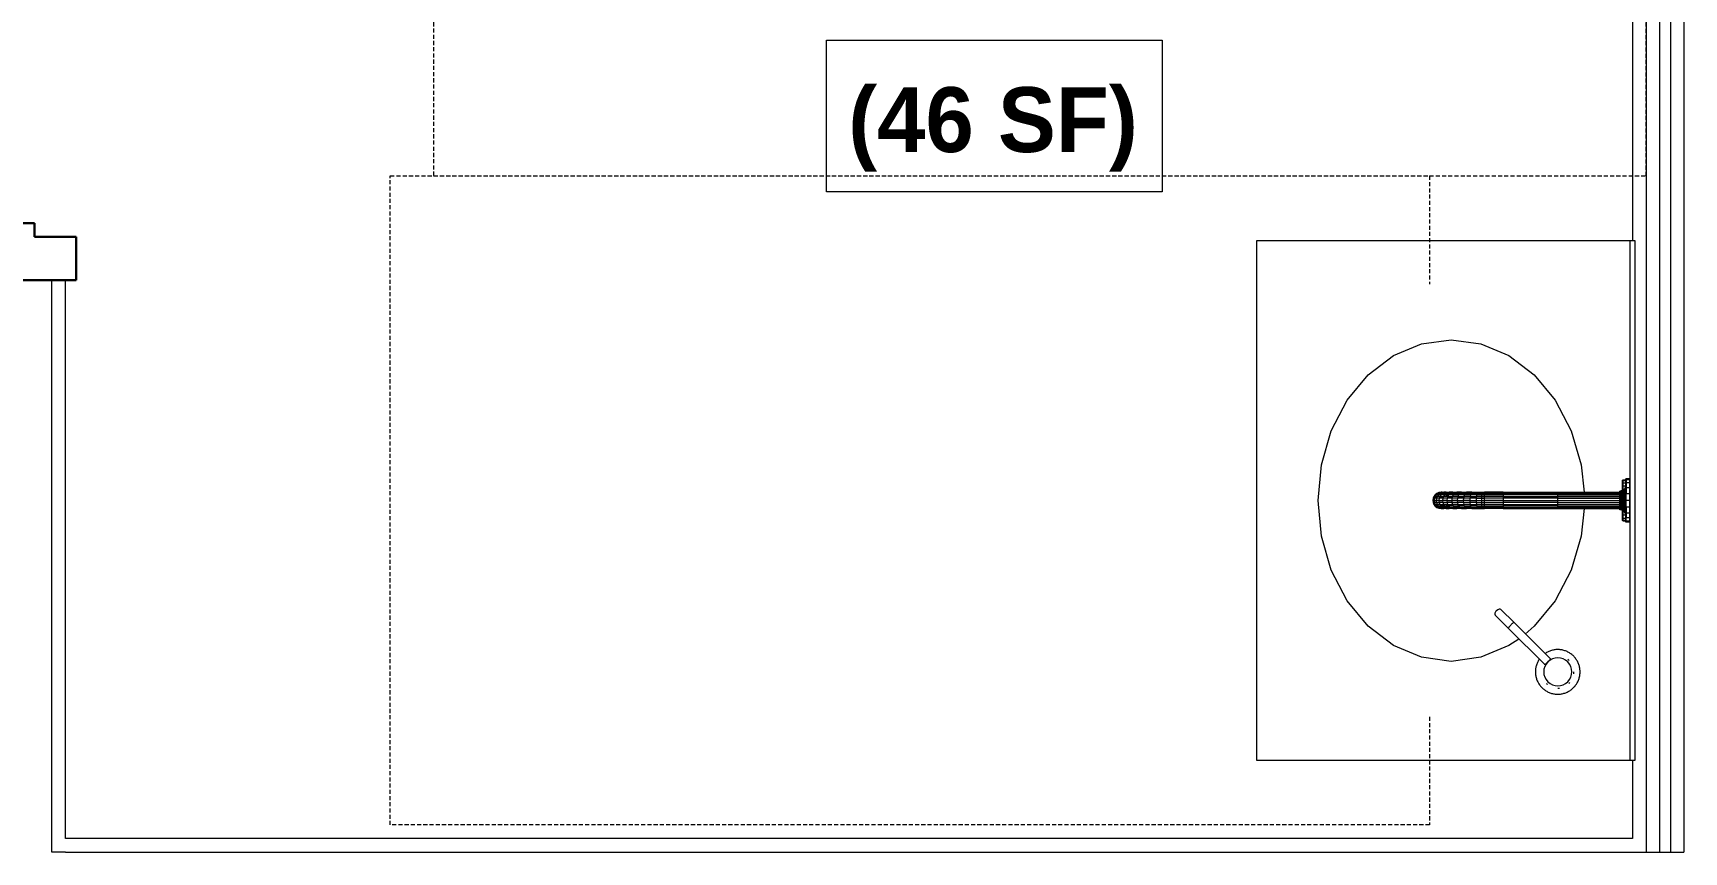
# Model space of a CAD drawing. Header units: inches. Extents: x -4058 to -1781, y 9814 to 12264.
# Drawn here: x -2995.1 to -2918.8, y 11449.4 to 11487.2 of the extents above; entities that cross this region are included whole.
import ezdxf

# ---------------------------------------------------------------- set-up
doc = ezdxf.new("R2010")
doc.units = ezdxf.units.IN
doc.header["$MEASUREMENT"] = 0
doc.linetypes.add('Hidden', pattern=[0.28125, 0.1875, -0.09375])
for name, color, linetype, lineweight in [('0-1', 7, 'Continuous', 5), ('0-2', 7, 'Continuous', 9), ('A-AREA-IDEN', 2, 'Continuous', 9), ('A-DOOR-FRAM-2', 10, 'Continuous', 30), ('A-WALL-1', 7, 'Continuous', 9), ('A-WALL-2', 250, 'Continuous', 18), ('I-WALL-1', 7, 'Continuous', 9), ('P-SANR-FIXT', 6, 'Continuous', 9), ('P-SANR-FIXT-1', 7, 'Hidden', 9), ('P-SANR-FIXT-2', 7, 'Continuous', 9)]:
    doc.layers.add(name, color=color, linetype=linetype, lineweight=lineweight)
doc.styles.add('Century Gothic_B_1', font='GOTHICB.TTF', dxfattribs={"height": 3})

# ---------------------------------------------------------------- blocks, each defined once
blk = doc.blocks.new('Plbg-Sink Wall Mounted-UH - T11839_dwg-791503-UNIT PLANS - 1ST FLOOR')
at = {"layer": 'P-SANR-FIXT'}
for p, q in [((-4.541, 1.001), (-4.548, 1.001)), ((-4.548, 0.993), (-4.548, 1.001)), ((-4.548, 0.952), (-4.541, 0.952)), ((-4.548, 0.81), (-4.541, 0.81)), ((-4.541, 1.001), (-4.371, 0.998)), ((-4.541, 0.952), (-4.541, 1.001)), ((-4.541, 0.952), (-4.374, 0.952)), ((-4.541, 0.952), (-4.541, 0.81)), ((-4.541, 0.81), (-4.374, 0.81)), ((-4.541, 0.81), (-4.541, 0.588)), ((-4.385, 0.881), (-4.386, 0.824)), ((-4.386, 0.784), (-4.386, 0.824)), ((-4.386, 0.824), (-4.382, 0.758)), ((-4.386, 0.824), (-4.386, 0.784)), ((-4.386, 0.784), (-4.386, 0.667)), ((-4.386, 0.667), (-4.386, 0.784)), ((-4.379, 0.937), (-4.385, 0.881)), ((-4.371, 0.998), (-4.379, 0.937)), ((-4.374, 0.952), (-4.371, 0.998)), ((-4.374, 0.952), (-4.369, 0.945)), ((-4.374, 0.952), (-4.374, 0.81)), ((-4.374, 0.952), (-4.374, 0.81)), ((-4.374, 0.952), (-4.369, 0.945)), ((-4.373, 0.923), (-4.374, 0.952)), ((-4.374, 0.952), (-4.369, 0.945)), ((-4.244, 0.949), (-4.374, 0.949)), ((-4.369, 0.945), (-4.374, 0.918)), ((-4.374, 0.81), (-4.374, 0.588)), ((-4.374, 0.81), (-4.369, 0.804)), ((-4.371, 0.998), (-4.369, 0.945)), ((-4.371, 0.998), (-4.369, 0.945)), ((-4.369, 0.945), (-4.369, 0.804)), ((-4.244, 0.916), (-4.369, 0.916)), ((-4.244, 0.821), (-4.369, 0.821)), ((-4.369, 0.804), (-4.369, 0.584)), ((-4.244, 0.949), (-4.222, 0.944)), ((-4.244, 0.949), (-4.244, 0.916)), ((-4.244, 0.916), (-4.222, 0.912)), ((-4.244, 0.916), (-4.244, 0.821)), ((-4.244, 0.821), (-4.222, 0.818)), ((-4.244, 0.821), (-4.244, 0.671)), ((-4.222, 0.944), (-4.208, 0.931)), ((-4.222, 0.912), (-4.222, 0.944)), ((-4.222, 0.944), (-4.222, 0.912)), ((-4.222, 0.912), (-4.222, 0.818)), ((-4.222, 0.912), (-4.208, 0.899)), ((-4.222, 0.818), (-4.222, 0.668)), ((-4.222, 0.818), (-4.208, 0.806)), ((-4.208, 0.931), (-4.204, 0.908)), ((-4.208, 0.931), (-4.208, 0.899)), ((-4.208, 0.931), (-4.208, 0.899)), ((-4.208, 0.899), (-4.204, 0.877)), ((-4.208, 0.899), (-4.208, 0.806)), ((-4.208, 0.899), (-4.204, 0.877)), ((-4.208, 0.806), (-4.204, 0.787)), ((-4.208, 0.806), (-4.208, 0.658)), ((-4.208, 0.806), (-4.204, 0.787)), ((-4.204, 0.877), (-4.204, 0.908)), ((-4.204, 0.908), (-4.204, 0.877)), ((-4.204, 0.908), (-4.204, 0.888)), ((-4.204, 0.858), (-4.204, 0.888)), ((-4.204, 0.888), (-4.204, 0.858)), ((-4.204, 0.877), (-4.204, 0.787)), ((-4.204, 0.787), (-4.204, 0.877)), ((-4.204, 0.877), (-4.204, 0.858)), ((-4.204, 0.877), (-4.204, 0.858)), ((-4.204, 0.461), (-4.204, 0.858)), ((-4.204, 0.858), (-4.204, 0.769)), ((-4.204, 0.858), (-4.204, 0.461)), ((-4.204, 0.858), (-4.204, 0.769)), ((-4.204, 0.787), (-4.204, 0.642)), ((-4.204, 0.642), (-4.204, 0.787)), ((-4.204, 0.787), (-4.204, 0.769)), ((-4.204, 0.787), (-4.204, 0.769)), ((-4.204, 0.628), (-4.204, 0.769)), ((-4.204, 0.769), (-4.204, 0.461)), ((-4.204, 0.628), (-4.204, 0.769)), ((-4.204, 0.461), (-4.204, 0.769)), ((-4.548, 0.592), (-4.548, 0.588)), ((-4.548, 0.588), (-4.541, 0.588)), ((-4.548, 0.309), (-4.548, 0.3)), ((-4.548, 0.309), (-4.541, 0.309)), ((-4.548, 0.008), (-4.548, 0)), ((-4.541, 0.588), (-4.374, 0.588)), ((-4.541, 0.588), (-4.541, 0.309)), ((-4.541, 0.309), (-4.374, 0.309)), ((-4.541, 0.309), (-4.541, 0)), ((-4.386, 0.667), (-4.386, 0.485)), ((-4.386, 0.485), (-4.386, 0.667)), ((-4.386, 0.485), (-4.386, 0.255)), ((-4.386, 0.342), (-4.386, 0.485)), ((-4.386, 0.255), (-4.386, 0)), ((-4.382, 0.758), (-4.37, 0.694)), ((-4.374, 0.588), (-4.369, 0.584)), ((-4.374, 0.588), (-4.374, 0.309)), ((-4.374, 0.309), (-4.369, 0.307)), ((-4.374, 0.309), (-4.374, 0)), ((-4.37, 0.694), (-4.353, 0.629)), ((-4.37, 0.558), (-4.353, 0.509)), ((-4.244, 0.671), (-4.369, 0.671)), ((-4.369, 0.655), (-4.353, 0.599)), ((-4.369, 0.584), (-4.369, 0.307)), ((-4.369, 0.405), (-4.353, 0.37)), ((-4.369, 0.307), (-4.369, 0)), ((-4.369, 0.213), (-4.353, 0.194)), ((-4.353, 0.629), (-4.332, 0.577)), ((-4.353, 0.599), (-4.353, 0.629)), ((-4.353, 0.629), (-4.353, 0.599)), ((-4.353, 0.599), (-4.332, 0.549)), ((-4.353, 0.599), (-4.353, 0.509)), ((-4.353, 0.509), (-4.332, 0.467)), ((-4.353, 0.509), (-4.353, 0.37)), ((-4.353, 0.37), (-4.332, 0.339)), ((-4.353, 0.37), (-4.353, 0.194)), ((-4.353, 0.194), (-4.332, 0.178)), ((-4.353, 0.194), (-4.353, 0)), ((-4.332, 0.577), (-4.298, 0.53)), ((-4.332, 0.549), (-4.332, 0.577)), ((-4.332, 0.549), (-4.298, 0.504)), ((-4.332, 0.549), (-4.332, 0.467)), ((-4.332, 0.467), (-4.298, 0.429)), ((-4.332, 0.467), (-4.332, 0.339)), ((-4.332, 0.339), (-4.298, 0.312)), ((-4.332, 0.339), (-4.332, 0.178)), ((-4.332, 0.178), (-4.298, 0.164)), ((-4.332, 0.178), (-4.332, 0)), ((-4.298, 0.53), (-4.253, 0.49)), ((-4.298, 0.504), (-4.298, 0.53)), ((-4.298, 0.504), (-4.253, 0.466)), ((-4.298, 0.504), (-4.298, 0.429)), ((-4.298, 0.429), (-4.253, 0.397)), ((-4.298, 0.429), (-4.298, 0.312)), ((-4.298, 0.312), (-4.253, 0.288)), ((-4.298, 0.312), (-4.298, 0.164)), ((-4.298, 0.164), (-4.253, 0.151)), ((-4.298, 0.164), (-4.298, 0)), ((-4.253, 0.49), (-4.201, 0.459)), ((-4.253, 0.466), (-4.253, 0.49)), ((-4.253, 0.466), (-4.201, 0.437)), ((-4.253, 0.466), (-4.253, 0.397)), ((-4.253, 0.397), (-4.201, 0.372)), ((-4.253, 0.397), (-4.253, 0.288)), ((-4.253, 0.288), (-4.201, 0.27)), ((-4.253, 0.288), (-4.253, 0.151)), ((-4.253, 0.151), (-4.201, 0.142)), ((-4.253, 0.151), (-4.253, 0)), ((-4.253, 0), (-4.201, 0)), ((-1.217, 0.377), (-4.251, 0.377)), ((-4.244, 0.671), (-4.222, 0.668)), ((-4.244, 0.671), (-4.244, 0.485)), ((-4.222, 0.668), (-4.222, 0.472)), ((-4.222, 0.668), (-4.208, 0.658)), ((-4.208, 0.658), (-4.204, 0.642)), ((-4.208, 0.658), (-4.208, 0.465)), ((-4.208, 0.658), (-4.204, 0.642)), ((-4.204, 0.642), (-4.204, 0.461)), ((-4.204, 0.461), (-4.204, 0.642)), ((-4.204, 0.642), (-4.204, 0.628)), ((-4.204, 0.642), (-4.204, 0.628)), ((-4.204, 0.461), (-4.204, 0.628)), ((-4.204, 0.461), (-4.204, 0.628)), ((-4.204, 0.461), (-4.204, 0.628)), ((-4.204, 0.461), (-4.204, 0.628)), ((-4.201, 0.459), (-4.147, 0.44)), ((-4.201, 0.437), (-4.201, 0.459)), ((-4.201, 0.437), (-4.147, 0.419)), ((-4.201, 0.437), (-4.201, 0.372)), ((-4.201, 0.372), (-4.147, 0.356)), ((-4.201, 0.372), (-4.201, 0.27)), ((-4.201, 0.27), (-4.147, 0.259)), ((-4.201, 0.27), (-4.201, 0.142)), ((-4.201, 0.142), (-4.147, 0.136)), ((-4.201, 0.142), (-4.201, 0)), ((-4.201, 0), (-4.147, 0)), ((-4.201, 0), (-4.201, -0.142)), ((-4.147, 0.44), (-4.093, 0.435)), ((-4.147, 0.419), (-4.147, 0.44)), ((-4.147, 0.419), (-4.093, 0.413)), ((-4.147, 0.419), (-4.147, 0.356)), ((-4.147, 0.356), (-4.093, 0.352)), ((-4.147, 0.356), (-4.147, 0.259)), ((-4.147, 0.259), (-4.093, 0.255)), ((-4.147, 0.259), (-4.147, 0.136)), ((-4.147, 0.136), (-4.093, 0.134)), ((-4.147, 0.136), (-4.147, 0)), ((-4.147, 0), (-4.093, 0)), ((-4.147, 0), (-4.147, -0.136)), ((-4.094, 0.383), (-4.133, 0.383)), ((-4.088, 0.389), (-4.094, 0.383)), ((-4.088, 0.37), (-4.094, 0.364)), ((-4.088, 0.315), (-4.094, 0.31)), ((-4.088, 0.229), (-4.094, 0.225)), ((-4.088, 0.12), (-4.094, 0.118)), ((-4.088, 0), (-4.094, 0)), ((-4.093, 0.435), (-4.088, 0.428)), ((-4.093, 0.413), (-4.093, 0.435)), ((-4.093, 0.435), (-4.088, 0.407)), ((-4.093, 0.413), (-4.093, 0.352)), ((-4.093, 0.413), (-4.088, 0.407)), ((-4.093, 0.413), (-4.088, 0.407)), ((-1.215, 0.364), (-4.093, 0.364)), ((-4.093, 0.352), (-4.088, 0.347)), ((-4.093, 0.352), (-4.093, 0.255)), ((-1.214, 0.326), (-4.093, 0.326)), ((-1.212, 0.266), (-4.093, 0.266)), ((-4.093, 0.255), (-4.088, 0.252)), ((-4.093, 0.255), (-4.093, 0.134)), ((-1.211, 0.188), (-4.093, 0.188)), ((-4.093, 0.134), (-4.088, 0.132)), ((-4.093, 0.134), (-4.093, 0)), ((-4.088, 0.132), (-4.093, 0)), ((-1.21, 0.097), (-4.093, 0.097)), ((-4.093, 0), (-4.093, -0.134)), ((-4.093, 0), (-4.088, 0)), ((-1.21, 0), (-4.093, 0)), ((-4.088, 0.407), (-4.088, 0.428)), ((-4.088, 0.428), (-4.088, 0.407)), ((-4.088, 0.389), (-4.088, 0.428)), ((-4.088, 0.377), (-4.088, 0.407)), ((-4.088, 0.407), (-4.088, 0.347)), ((-4.088, 0.407), (-4.088, 0.37)), ((-4.088, 0.407), (-4.088, 0.377)), ((-4.088, 0.37), (-4.088, 0.389)), ((-4.088, 0.389), (-4.088, 0.37)), ((-4.088, 0.37), (-4.088, 0.315)), ((-4.088, 0.347), (-4.088, 0.252)), ((-4.088, 0.347), (-4.088, 0.315)), ((-4.088, 0.315), (-4.088, 0.229)), ((-4.088, 0.252), (-4.088, 0.132)), ((-4.088, 0.252), (-4.088, 0.229)), ((-4.088, 0.229), (-4.088, 0.12)), ((-4.088, 0.132), (-4.088, 0)), ((-4.088, 0.132), (-4.088, 0.12)), ((-4.088, 0.12), (-4.088, 0)), ((-4.088, 0), (-4.088, -0.132)), ((-4.088, 0), (-4.088, -0.12)), ((1.295, 0.377), (-1.217, 0.377)), ((-1.215, 0.364), (-1.217, 0.377)), ((-1.214, 0.326), (-1.215, 0.364)), ((-1.215, 0.364), (1.299, 0.364)), ((-1.212, 0.266), (-1.214, 0.326)), ((1.302, 0.326), (-1.214, 0.326)), ((-1.211, 0.188), (-1.212, 0.266)), ((-1.212, 0.266), (1.304, 0.266)), ((-1.21, 0.097), (-1.211, 0.188)), ((1.306, 0.188), (-1.211, 0.188)), ((-1.21, 0), (-1.21, 0.097)), ((-1.21, 0.097), (1.308, 0.097)), ((-1.21, -0.098), (-1.21, 0)), ((1.308, 0), (-1.21, 0)), ((1.295, 0.377), (2.171, 0.377)), ((1.299, 0.364), (1.295, 0.377)), ((1.302, 0.326), (1.299, 0.364)), ((1.299, 0.364), (2.175, 0.364)), ((1.304, 0.266), (1.302, 0.326)), ((1.302, 0.326), (2.179, 0.326)), ((1.306, 0.188), (1.304, 0.266)), ((1.304, 0.266), (2.182, 0.266)), ((1.308, 0.097), (1.306, 0.188)), ((1.306, 0.188), (2.184, 0.188)), ((1.308, 0), (1.308, 0.097)), ((1.308, 0.097), (2.186, 0.097)), ((1.308, -0.098), (1.308, 0)), ((1.308, 0), (2.186, 0)), ((2.28, 0.377), (2.171, 0.377)), ((2.175, 0.364), (2.171, 0.377)), ((2.287, 0.364), (2.175, 0.364)), ((2.179, 0.326), (2.175, 0.364)), ((2.293, 0.326), (2.179, 0.326)), ((2.182, 0.266), (2.179, 0.326)), ((2.298, 0.266), (2.182, 0.266)), ((2.184, 0.188), (2.182, 0.266)), ((2.302, 0.188), (2.184, 0.188)), ((2.186, 0.097), (2.184, 0.188)), ((2.304, 0.097), (2.186, 0.097)), ((2.186, 0), (2.186, 0.097)), ((2.305, 0), (2.186, 0)), ((2.186, -0.098), (2.186, 0)), ((2.492, 0.377), (2.28, 0.377)), ((2.287, 0.364), (2.28, 0.377)), ((2.293, 0.326), (2.287, 0.364)), ((2.506, 0.364), (2.287, 0.364)), ((2.298, 0.266), (2.293, 0.326)), ((2.519, 0.326), (2.293, 0.326)), ((2.302, 0.188), (2.298, 0.266)), ((2.53, 0.266), (2.298, 0.266)), ((2.304, 0.097), (2.302, 0.188)), ((2.539, 0.188), (2.302, 0.188)), ((2.305, 0), (2.304, 0.097)), ((2.544, 0.097), (2.304, 0.097)), ((2.304, -0.098), (2.305, 0)), ((2.546, 0), (2.305, 0)), ((2.749, 0.377), (2.492, 0.377)), ((2.506, 0.364), (2.492, 0.377)), ((2.519, 0.326), (2.506, 0.364)), ((2.506, 0.364), (2.774, 0.364)), ((2.53, 0.266), (2.519, 0.326)), ((2.798, 0.326), (2.519, 0.326)), ((2.539, 0.188), (2.53, 0.266)), ((2.53, 0.266), (2.818, 0.266)), ((2.544, 0.097), (2.539, 0.188)), ((2.833, 0.188), (2.539, 0.188)), ((2.546, 0), (2.544, 0.097)), ((2.544, 0.097), (2.843, 0.097)), ((2.544, -0.098), (2.546, 0)), ((2.846, 0), (2.546, 0)), ((2.749, 0.377), (2.994, 0.377)), ((2.774, 0.364), (2.749, 0.377)), ((2.798, 0.326), (2.774, 0.364)), ((2.774, 0.364), (3.032, 0.364)), ((2.818, 0.266), (2.798, 0.326)), ((2.798, 0.326), (3.068, 0.326)), ((2.833, 0.188), (2.818, 0.266)), ((2.818, 0.266), (3.099, 0.266)), ((2.843, 0.097), (2.833, 0.188)), ((2.833, 0.188), (3.122, 0.188)), ((2.846, 0), (2.843, 0.097)), ((2.843, 0.097), (3.137, 0.097)), ((2.843, -0.098), (2.846, 0)), ((2.846, 0), (3.142, 0)), ((3.225, 0.377), (2.994, 0.377)), ((3.032, 0.364), (2.994, 0.377)), ((3.068, 0.326), (3.032, 0.364)), ((3.032, 0.364), (3.276, 0.364)), ((3.099, 0.266), (3.068, 0.326)), ((3.324, 0.326), (3.068, 0.326)), ((3.122, 0.188), (3.099, 0.266)), ((3.099, 0.266), (3.365, 0.266)), ((3.137, 0.097), (3.122, 0.188)), ((3.396, 0.188), (3.122, 0.188)), ((3.142, 0), (3.137, 0.097)), ((3.137, 0.097), (3.416, 0.097)), ((3.137, -0.098), (3.142, 0)), ((3.423, 0), (3.142, 0)), ((3.225, 0.377), (3.437, 0.377)), ((3.276, 0.364), (3.225, 0.377)), ((3.324, 0.326), (3.276, 0.364)), ((3.276, 0.364), (3.499, 0.364)), ((3.365, 0.266), (3.324, 0.326)), ((3.324, 0.326), (3.557, 0.326)), ((3.396, 0.188), (3.365, 0.266)), ((3.365, 0.266), (3.607, 0.266)), ((3.416, 0.097), (3.396, 0.188)), ((3.396, 0.188), (3.645, 0.188)), ((3.423, 0), (3.416, 0.097)), ((3.416, 0.097), (3.669, 0.097)), ((3.416, -0.098), (3.423, 0)), ((3.423, 0), (3.677, 0)), ((3.629, 0.377), (3.437, 0.377)), ((3.499, 0.364), (3.437, 0.377)), ((3.557, 0.326), (3.499, 0.364)), ((3.499, 0.364), (3.7, 0.364)), ((3.607, 0.266), (3.557, 0.326)), ((3.766, 0.326), (3.557, 0.326)), ((3.645, 0.188), (3.607, 0.266)), ((3.607, 0.266), (3.823, 0.266)), ((3.629, 0.377), (3.796, 0.377)), ((3.7, 0.364), (3.629, 0.377)), ((3.669, 0.097), (3.645, 0.188)), ((3.867, 0.188), (3.645, 0.188)), ((3.677, 0), (3.669, 0.097)), ((3.669, 0.097), (3.894, 0.097)), ((3.669, -0.098), (3.677, 0)), ((3.904, 0), (3.677, 0)), ((3.766, 0.326), (3.7, 0.364)), ((3.7, 0.364), (3.875, 0.364)), ((3.823, 0.266), (3.766, 0.326)), ((3.766, 0.326), (3.948, 0.326)), ((3.935, 0.377), (3.796, 0.377)), ((3.875, 0.364), (3.796, 0.377)), ((3.867, 0.188), (3.823, 0.266)), ((3.823, 0.266), (4.011, 0.266)), ((3.894, 0.097), (3.867, 0.188)), ((3.867, 0.188), (4.06, 0.188)), ((3.929, 0.243), (3.874, 0.172)), ((3.948, 0.326), (3.875, 0.364)), ((3.875, 0.364), (4.02, 0.364)), ((3.904, 0), (3.894, 0.097)), ((3.894, 0.097), (4.09, 0.097)), ((3.894, -0.098), (3.904, 0)), ((3.904, 0), (4.101, 0)), ((3.984, 0.326), (3.906, 0.266)), ((3.928, 0.243), (3.999, 0.298)), ((4, 0.298), (3.929, 0.243)), ((3.935, 0.377), (4.043, 0.377)), ((4.02, 0.364), (3.935, 0.377)), ((4.011, 0.266), (3.948, 0.326)), ((4.1, 0.326), (3.948, 0.326)), ((4.075, 0.364), (3.984, 0.326)), ((3.999, 0.298), (4.082, 0.332)), ((3.999, 0.298), (4.083, 0.332)), ((3.999, 0.298), (4, 0.298)), ((4.083, 0.332), (4, 0.298)), ((4.06, 0.188), (4.011, 0.266)), ((4.011, 0.266), (4.169, 0.266)), ((4.1, 0.326), (4.02, 0.364)), ((4.02, 0.364), (4.134, 0.364)), ((4.117, 0.377), (4.043, 0.377)), ((4.134, 0.364), (4.043, 0.377)), ((4.09, 0.097), (4.06, 0.188)), ((4.221, 0.188), (4.06, 0.188)), ((4.172, 0.377), (4.075, 0.364)), ((4.082, 0.332), (4.083, 0.332)), ((4.172, 0.344), (4.083, 0.332)), ((4.101, 0), (4.09, 0.097)), ((4.09, 0.097), (4.254, 0.097)), ((4.09, -0.098), (4.101, 0)), ((4.169, 0.266), (4.1, 0.326)), ((4.1, 0.326), (4.219, 0.326)), ((4.266, 0), (4.101, 0)), ((4.172, 0.377), (4.107, 0.368)), ((4.117, 0.377), (4.154, 0.377)), ((4.212, 0.364), (4.117, 0.377)), ((4.219, 0.326), (4.134, 0.364)), ((4.134, 0.364), (4.212, 0.364)), ((4.154, 0.377), (4.136, 0.374)), ((4.168, 0.377), (4.142, 0.374)), ((4.172, 0.377), (4.144, 0.373)), ((4.172, 0.377), (4.144, 0.373)), ((4.172, 0.377), (4.144, 0.373)), ((4.168, 0.377), (4.154, 0.377)), ((4.251, 0.364), (4.154, 0.377)), ((4.172, 0.373), (4.155, 0.372)), ((4.168, 0.377), (4.172, 0.377)), ((4.265, 0.364), (4.168, 0.377)), ((4.221, 0.188), (4.169, 0.266)), ((4.169, 0.266), (4.292, 0.266)), ((4.27, 0.364), (4.172, 0.377)), ((4.27, 0.364), (4.172, 0.377)), ((4.27, 0.364), (4.172, 0.377)), ((4.27, 0.364), (4.172, 0.377)), ((4.172, 0.377), (4.172, 0.373)), ((4.27, 0.364), (4.172, 0.373)), ((4.27, 0.364), (4.172, 0.373)), ((4.261, 0.332), (4.172, 0.344)), ((4.301, 0.326), (4.212, 0.364)), ((4.212, 0.364), (4.251, 0.364)), ((4.292, 0.266), (4.219, 0.326)), ((4.301, 0.326), (4.219, 0.326)), ((4.254, 0.097), (4.221, 0.188)), ((4.221, 0.188), (4.348, 0.188)), ((4.341, 0.326), (4.251, 0.364)), ((4.251, 0.364), (4.265, 0.364)), ((4.266, 0), (4.254, 0.097)), ((4.254, 0.097), (4.383, 0.097)), ((4.344, 0.298), (4.261, 0.332)), ((4.356, 0.326), (4.265, 0.364)), ((4.265, 0.364), (4.27, 0.364)), ((4.36, 0.326), (4.27, 0.364)), ((4.36, 0.326), (4.27, 0.364)), ((4.36, 0.326), (4.27, 0.364)), ((4.36, 0.326), (4.27, 0.364)), ((4.36, 0.326), (4.27, 0.364)), ((4.359, 0.323), (4.27, 0.364)), ((4.348, 0.188), (4.292, 0.266)), ((4.292, 0.266), (4.377, 0.266)), ((4.377, 0.266), (4.301, 0.326)), ((4.301, 0.326), (4.341, 0.326)), ((4.418, 0.266), (4.341, 0.326)), ((4.356, 0.326), (4.341, 0.326)), ((4.383, 0.097), (4.348, 0.188)), ((4.435, 0.188), (4.348, 0.188)), ((4.433, 0.266), (4.356, 0.326)), ((4.438, 0.266), (4.359, 0.323)), ((4.438, 0.266), (4.359, 0.323)), ((4.438, 0.266), (4.36, 0.326)), ((4.438, 0.266), (4.36, 0.326)), ((4.438, 0.266), (4.36, 0.326)), ((4.438, 0.266), (4.36, 0.326)), ((4.435, 0.188), (4.377, 0.266)), ((4.377, 0.266), (4.418, 0.266)), ((4.395, 0), (4.383, 0.097)), ((4.383, 0.097), (4.472, 0.097)), ((4.478, 0.188), (4.418, 0.266)), ((4.418, 0.266), (4.433, 0.266)), ((4.493, 0.188), (4.433, 0.266)), ((4.472, 0.097), (4.435, 0.188)), ((4.435, 0.188), (4.478, 0.188)), ((4.498, 0.188), (4.438, 0.266)), ((4.498, 0.188), (4.438, 0.266)), ((4.498, 0.188), (4.438, 0.266)), ((4.498, 0.188), (4.438, 0.266)), ((4.498, 0.188), (4.438, 0.266)), ((4.495, 0.187), (4.438, 0.266)), ((4.485, 0), (4.472, 0.097)), ((4.472, 0.097), (4.515, 0.097)), ((4.515, 0.097), (4.478, 0.188)), ((4.493, 0.188), (4.478, 0.188)), ((4.531, 0.097), (4.493, 0.188)), ((4.493, 0.188), (4.498, 0.188)), ((4.498, 0.188), (4.495, 0.187)), ((4.536, 0.097), (4.495, 0.187)), ((4.536, 0.097), (4.495, 0.187)), ((4.536, 0.097), (4.498, 0.188)), ((4.536, 0.097), (4.498, 0.188)), ((4.536, 0.097), (4.498, 0.188)), ((4.536, 0.097), (4.498, 0.188)), ((4.528, 0), (4.515, 0.097)), ((4.515, 0.097), (4.531, 0.097)), ((4.544, 0), (4.531, 0.097)), ((4.531, 0.097), (4.536, 0.097)), ((4.549, 0), (4.536, 0.097)), ((4.549, 0), (4.536, 0.097)), ((4.549, 0), (4.536, 0.097)), ((4.549, 0), (4.536, 0.097)), ((4.549, 0), (4.536, 0.097)), ((4.545, 0.008), (4.536, 0.097)), ((-4.548, 0), (-4.541, 0)), ((-4.548, -0.309), (-4.541, -0.309)), ((-4.548, -0.577), (-4.548, -0.588)), ((-4.548, -0.588), (-4.541, -0.588)), ((-4.541, 0), (-4.374, 0)), ((-4.541, 0), (-4.541, -0.309)), ((-4.541, -0.309), (-4.374, -0.309)), ((-4.541, -0.309), (-4.541, -0.588)), ((-4.541, -0.588), (-4.374, -0.588)), ((-4.541, -0.588), (-4.541, -0.81)), ((-4.386, 0), (-4.386, -0.255)), ((-4.386, -0.255), (-4.386, -0.485)), ((-4.386, -0.485), (-4.386, -0.342)), ((-4.386, -0.485), (-4.386, -0.667)), ((-4.386, -0.667), (-4.386, -0.485)), ((-4.386, -0.667), (-4.386, -0.784)), ((-4.386, -0.784), (-4.386, -0.667)), ((-4.386, -0.824), (-4.382, -0.758)), ((-4.382, -0.758), (-4.37, -0.694)), ((-4.374, 0), (-4.369, 0)), ((-4.374, 0), (-4.374, -0.309)), ((-4.374, -0.309), (-4.369, -0.307)), ((-4.374, -0.309), (-4.374, -0.588)), ((-4.374, -0.588), (-4.369, -0.584)), ((-4.369, -0.584), (-4.374, -0.81)), ((-4.374, -0.588), (-4.374, -0.81)), ((-4.369, -0.584), (-4.371, -0.577)), ((-4.37, -0.694), (-4.353, -0.629)), ((-4.369, 0), (-4.369, -0.307)), ((-4.369, 0), (-4.353, 0)), ((-4.369, -0.213), (-4.353, -0.194)), ((-4.369, -0.307), (-4.369, -0.584)), ((-4.369, -0.405), (-4.353, -0.37)), ((-4.369, -0.557), (-4.353, -0.509)), ((-4.369, -0.584), (-4.369, -0.804)), ((-4.369, -0.655), (-4.353, -0.599)), ((-4.244, -0.671), (-4.369, -0.671)), ((-4.353, 0), (-4.332, 0)), ((-4.353, 0), (-4.353, -0.194)), ((-4.353, -0.194), (-4.332, -0.178)), ((-4.353, -0.194), (-4.353, -0.37)), ((-4.353, -0.37), (-4.332, -0.339)), ((-4.353, -0.37), (-4.353, -0.509)), ((-4.353, -0.509), (-4.332, -0.467)), ((-4.353, -0.509), (-4.353, -0.599)), ((-4.353, -0.599), (-4.332, -0.549)), ((-4.353, -0.629), (-4.332, -0.577)), ((-4.353, -0.599), (-4.353, -0.629)), ((-4.353, -0.629), (-4.353, -0.599)), ((-4.332, 0), (-4.298, 0)), ((-4.332, 0), (-4.332, -0.178)), ((-4.332, -0.178), (-4.298, -0.164)), ((-4.332, -0.178), (-4.332, -0.339)), ((-4.332, -0.339), (-4.298, -0.312)), ((-4.332, -0.339), (-4.332, -0.467)), ((-4.332, -0.467), (-4.298, -0.429)), ((-4.332, -0.467), (-4.332, -0.549)), ((-4.332, -0.549), (-4.298, -0.504)), ((-4.332, -0.577), (-4.298, -0.53)), ((-4.332, -0.549), (-4.332, -0.577)), ((-4.298, 0), (-4.253, 0)), ((-4.298, 0), (-4.298, -0.164)), ((-4.298, -0.164), (-4.253, -0.151)), ((-4.298, -0.164), (-4.298, -0.312)), ((-4.298, -0.312), (-4.253, -0.288)), ((-4.298, -0.312), (-4.298, -0.429)), ((-4.298, -0.429), (-4.253, -0.397)), ((-4.298, -0.429), (-4.298, -0.504)), ((-4.298, -0.504), (-4.253, -0.466)), ((-4.298, -0.53), (-4.253, -0.49)), ((-4.298, -0.504), (-4.298, -0.53)), ((-4.253, 0), (-4.253, -0.151)), ((-4.253, -0.151), (-4.201, -0.142)), ((-4.253, -0.151), (-4.253, -0.288)), ((-4.253, -0.288), (-4.201, -0.27)), ((-4.253, -0.288), (-4.253, -0.397)), ((-4.253, -0.397), (-4.201, -0.372)), ((-4.253, -0.397), (-4.253, -0.466)), ((-4.253, -0.466), (-4.201, -0.437)), ((-4.253, -0.49), (-4.201, -0.459)), ((-4.253, -0.466), (-4.253, -0.49)), ((-1.217, -0.377), (-4.251, -0.377)), ((-4.244, -0.485), (-4.244, -0.671)), ((-4.244, -0.671), (-4.222, -0.668)), ((-4.244, -0.671), (-4.244, -0.821)), ((-4.222, -0.472), (-4.222, -0.668)), ((-4.222, -0.668), (-4.208, -0.658)), ((-4.222, -0.668), (-4.222, -0.818)), ((-4.208, -0.465), (-4.208, -0.658)), ((-4.208, -0.658), (-4.204, -0.642)), ((-4.208, -0.658), (-4.204, -0.642)), ((-4.208, -0.658), (-4.208, -0.806)), ((-4.204, -0.461), (-4.204, -0.642)), ((-4.204, -0.642), (-4.204, -0.461)), ((-4.204, -0.461), (-4.204, -0.858)), ((-4.204, -0.858), (-4.204, -0.461)), ((-4.204, -0.461), (-4.204, -0.628)), ((-4.204, -0.461), (-4.204, -0.628)), ((-4.204, -0.461), (-4.204, -0.769)), ((-4.204, -0.461), (-4.204, -0.628)), ((-4.204, -0.461), (-4.204, -0.628)), ((-4.204, -0.461), (-4.204, -0.769)), ((-4.204, -0.642), (-4.204, -0.628)), ((-4.204, -0.642), (-4.204, -0.628)), ((-4.204, -0.628), (-4.204, -0.769)), ((-4.204, -0.628), (-4.204, -0.769)), ((-4.204, -0.642), (-4.204, -0.787)), ((-4.204, -0.787), (-4.204, -0.642)), ((-4.201, -0.142), (-4.147, -0.136)), ((-4.201, -0.142), (-4.201, -0.27)), ((-4.201, -0.27), (-4.147, -0.259)), ((-4.201, -0.27), (-4.201, -0.372)), ((-4.201, -0.372), (-4.147, -0.356)), ((-4.201, -0.372), (-4.201, -0.437)), ((-4.201, -0.437), (-4.147, -0.419)), ((-4.201, -0.437), (-4.201, -0.459)), ((-4.201, -0.459), (-4.147, -0.44)), ((-4.147, -0.136), (-4.093, -0.134)), ((-4.147, -0.136), (-4.147, -0.259)), ((-4.147, -0.259), (-4.093, -0.255)), ((-4.147, -0.259), (-4.147, -0.356)), ((-4.147, -0.356), (-4.093, -0.352)), ((-4.147, -0.356), (-4.147, -0.419)), ((-4.147, -0.419), (-4.093, -0.413)), ((-4.147, -0.419), (-4.147, -0.44)), ((-4.147, -0.44), (-4.093, -0.435)), ((-4.094, -0.383), (-4.133, -0.383)), ((-4.088, -0.12), (-4.094, -0.118)), ((-4.088, -0.229), (-4.094, -0.225)), ((-4.088, -0.315), (-4.094, -0.31)), ((-4.088, -0.37), (-4.094, -0.364)), ((-4.088, -0.389), (-4.094, -0.383)), ((-1.21, -0.098), (-4.093, -0.098)), ((-4.093, -0.134), (-4.088, -0.132)), ((-4.093, -0.134), (-4.093, -0.255)), ((-1.211, -0.188), (-4.093, -0.188)), ((-4.093, -0.255), (-4.088, -0.252)), ((-4.093, -0.255), (-4.093, -0.352)), ((-1.212, -0.266), (-4.093, -0.266)), ((-1.214, -0.326), (-4.093, -0.326)), ((-4.093, -0.352), (-4.088, -0.347)), ((-4.093, -0.352), (-4.093, -0.413)), ((-1.215, -0.364), (-4.093, -0.364)), ((-4.093, -0.413), (-4.088, -0.407)), ((-4.093, -0.413), (-4.088, -0.407)), ((-4.093, -0.413), (-4.088, -0.407)), ((-4.088, -0.407), (-4.093, -0.435)), ((-4.093, -0.435), (-4.093, -0.413)), ((-4.093, -0.413), (-4.093, -0.435)), ((-4.093, -0.435), (-4.088, -0.428)), ((-4.093, -0.435), (-4.088, -0.428)), ((-4.088, -0.12), (-4.088, -0.229)), ((-4.088, -0.132), (-4.088, -0.12)), ((-4.088, -0.132), (-4.088, -0.252)), ((-4.088, -0.229), (-4.088, -0.315)), ((-4.088, -0.252), (-4.088, -0.229)), ((-4.088, -0.252), (-4.088, -0.347)), ((-4.088, -0.315), (-4.088, -0.37)), ((-4.088, -0.347), (-4.088, -0.315)), ((-4.088, -0.347), (-4.088, -0.407)), ((-4.088, -0.37), (-4.088, -0.389)), ((-4.088, -0.389), (-4.088, -0.37)), ((-4.088, -0.407), (-4.088, -0.37)), ((-4.088, -0.407), (-4.088, -0.377)), ((-4.088, -0.407), (-4.088, -0.377)), ((-4.088, -0.428), (-4.088, -0.389)), ((-4.088, -0.407), (-4.088, -0.428)), ((-4.088, -0.428), (-4.088, -0.407)), ((-1.217, -0.377), (-1.215, -0.364)), ((1.295, -0.377), (-1.217, -0.377)), ((-1.215, -0.364), (-1.214, -0.326)), ((-1.215, -0.364), (1.299, -0.364)), ((-1.214, -0.326), (-1.212, -0.266)), ((1.302, -0.326), (-1.214, -0.326)), ((-1.212, -0.266), (-1.211, -0.188)), ((-1.212, -0.266), (1.304, -0.266)), ((-1.211, -0.188), (-1.21, -0.098)), ((1.306, -0.188), (-1.211, -0.188)), ((-1.21, -0.098), (1.308, -0.098)), ((1.295, -0.377), (1.299, -0.364)), ((1.295, -0.377), (2.171, -0.377)), ((1.299, -0.364), (1.302, -0.326)), ((1.299, -0.364), (2.175, -0.364)), ((1.302, -0.326), (1.304, -0.266)), ((1.302, -0.326), (2.179, -0.326)), ((1.304, -0.266), (1.306, -0.188)), ((1.304, -0.266), (2.182, -0.266)), ((1.306, -0.188), (1.308, -0.098)), ((1.306, -0.188), (2.184, -0.188)), ((1.308, -0.098), (2.186, -0.098)), ((2.171, -0.377), (2.175, -0.364)), ((2.28, -0.377), (2.171, -0.377)), ((2.175, -0.364), (2.179, -0.326)), ((2.287, -0.364), (2.175, -0.364)), ((2.179, -0.326), (2.182, -0.266)), ((2.293, -0.326), (2.179, -0.326)), ((2.182, -0.266), (2.184, -0.188)), ((2.298, -0.266), (2.182, -0.266)), ((2.184, -0.188), (2.186, -0.098)), ((2.302, -0.188), (2.184, -0.188)), ((2.304, -0.098), (2.186, -0.098)), ((2.28, -0.377), (2.287, -0.364)), ((2.492, -0.377), (2.28, -0.377)), ((2.287, -0.364), (2.293, -0.326)), ((2.506, -0.364), (2.287, -0.364)), ((2.293, -0.326), (2.298, -0.266)), ((2.519, -0.326), (2.293, -0.326)), ((2.298, -0.266), (2.302, -0.188)), ((2.53, -0.266), (2.298, -0.266)), ((2.302, -0.188), (2.304, -0.098)), ((2.539, -0.188), (2.302, -0.188)), ((2.544, -0.098), (2.304, -0.098)), ((2.492, -0.377), (2.506, -0.364)), ((2.749, -0.377), (2.492, -0.377)), ((2.506, -0.364), (2.519, -0.326)), ((2.506, -0.364), (2.774, -0.364)), ((2.519, -0.326), (2.53, -0.266)), ((2.798, -0.326), (2.519, -0.326)), ((2.53, -0.266), (2.539, -0.188)), ((2.53, -0.266), (2.818, -0.266)), ((2.539, -0.188), (2.544, -0.098)), ((2.833, -0.188), (2.539, -0.188)), ((2.544, -0.098), (2.843, -0.098)), ((2.749, -0.377), (2.774, -0.364)), ((2.749, -0.377), (2.994, -0.377)), ((2.774, -0.364), (2.798, -0.326)), ((2.774, -0.364), (3.032, -0.364)), ((2.798, -0.326), (2.818, -0.266)), ((2.798, -0.326), (3.068, -0.326)), ((2.818, -0.266), (2.833, -0.188)), ((2.818, -0.266), (3.099, -0.266)), ((2.833, -0.188), (2.843, -0.098)), ((2.833, -0.188), (3.122, -0.188)), ((2.843, -0.098), (3.137, -0.098)), ((2.994, -0.377), (3.032, -0.364)), ((3.225, -0.377), (2.994, -0.377)), ((3.032, -0.364), (3.068, -0.326)), ((3.032, -0.364), (3.276, -0.364)), ((3.068, -0.326), (3.099, -0.266)), ((3.324, -0.326), (3.068, -0.326)), ((3.099, -0.266), (3.122, -0.188)), ((3.099, -0.266), (3.365, -0.266)), ((3.122, -0.188), (3.137, -0.098)), ((3.396, -0.188), (3.122, -0.188)), ((3.137, -0.098), (3.416, -0.098)), ((3.225, -0.377), (3.276, -0.364)), ((3.225, -0.377), (3.437, -0.377)), ((3.276, -0.364), (3.324, -0.326)), ((3.276, -0.364), (3.499, -0.364)), ((3.324, -0.326), (3.365, -0.266)), ((3.324, -0.326), (3.557, -0.326)), ((3.365, -0.266), (3.396, -0.188)), ((3.365, -0.266), (3.607, -0.266)), ((3.396, -0.188), (3.416, -0.098)), ((3.396, -0.188), (3.645, -0.188)), ((3.416, -0.098), (3.669, -0.098)), ((3.437, -0.377), (3.499, -0.364)), ((3.629, -0.377), (3.437, -0.377)), ((3.499, -0.364), (3.557, -0.326)), ((3.499, -0.364), (3.7, -0.364)), ((3.557, -0.326), (3.607, -0.266)), ((3.766, -0.326), (3.557, -0.326)), ((3.607, -0.266), (3.645, -0.188)), ((3.607, -0.266), (3.823, -0.266)), ((3.629, -0.377), (3.7, -0.364)), ((3.629, -0.377), (3.796, -0.377)), ((3.645, -0.188), (3.669, -0.098)), ((3.867, -0.188), (3.645, -0.188)), ((3.669, -0.098), (3.894, -0.098)), ((3.7, -0.364), (3.766, -0.326)), ((3.7, -0.364), (3.875, -0.364)), ((3.766, -0.326), (3.823, -0.266)), ((3.766, -0.326), (3.948, -0.326)), ((3.796, -0.377), (3.875, -0.364)), ((3.935, -0.377), (3.796, -0.377)), ((3.823, -0.266), (3.867, -0.188)), ((3.823, -0.266), (4.011, -0.266)), ((3.867, -0.188), (3.894, -0.098)), ((3.867, -0.188), (4.06, -0.188)), ((3.928, -0.243), (3.873, -0.172)), ((3.875, -0.364), (3.948, -0.326)), ((3.875, -0.364), (4.02, -0.364)), ((3.894, -0.098), (4.09, -0.098)), ((3.906, -0.266), (3.984, -0.326)), ((3.999, -0.298), (3.928, -0.243)), ((3.929, -0.243), (4, -0.298)), ((3.935, -0.377), (4.02, -0.364)), ((3.935, -0.377), (4.043, -0.377)), ((3.948, -0.326), (4.011, -0.266)), ((4.1, -0.326), (3.948, -0.326)), ((3.984, -0.326), (4.075, -0.364)), ((3.999, -0.298), (4, -0.298)), ((4.082, -0.332), (4, -0.298)), ((4, -0.298), (4.083, -0.332)), ((4.011, -0.266), (4.06, -0.188)), ((4.011, -0.266), (4.169, -0.266)), ((4.02, -0.364), (4.1, -0.326)), ((4.02, -0.364), (4.134, -0.364)), ((4.043, -0.377), (4.134, -0.364)), ((4.117, -0.377), (4.043, -0.377)), ((4.06, -0.188), (4.09, -0.098)), ((4.221, -0.188), (4.06, -0.188)), ((4.075, -0.364), (4.172, -0.377)), ((4.082, -0.332), (4.083, -0.332)), ((4.083, -0.332), (4.172, -0.344)), ((4.09, -0.098), (4.254, -0.098)), ((4.1, -0.326), (4.169, -0.266)), ((4.1, -0.326), (4.219, -0.326)), ((4.107, -0.368), (4.172, -0.377)), ((4.117, -0.377), (4.212, -0.364)), ((4.117, -0.377), (4.154, -0.377)), ((4.134, -0.364), (4.219, -0.326)), ((4.134, -0.364), (4.212, -0.364)), ((4.136, -0.374), (4.154, -0.377)), ((4.142, -0.374), (4.168, -0.377)), ((4.144, -0.373), (4.172, -0.377)), ((4.144, -0.373), (4.172, -0.377)), ((4.154, -0.377), (4.251, -0.364)), ((4.168, -0.377), (4.154, -0.377)), ((4.155, -0.372), (4.172, -0.373)), ((4.155, -0.372), (4.172, -0.373)), ((4.168, -0.377), (4.265, -0.364)), ((4.168, -0.377), (4.172, -0.377)), ((4.169, -0.266), (4.221, -0.188)), ((4.169, -0.266), (4.292, -0.266)), ((4.172, -0.344), (4.261, -0.332)), ((4.172, -0.377), (4.27, -0.364)), ((4.172, -0.377), (4.27, -0.364)), ((4.172, -0.377), (4.27, -0.364)), ((4.172, -0.377), (4.27, -0.364)), ((4.172, -0.377), (4.27, -0.364)), ((4.172, -0.373), (4.27, -0.364)), ((4.172, -0.377), (4.172, -0.373)), ((4.212, -0.364), (4.301, -0.326)), ((4.212, -0.364), (4.251, -0.364)), ((4.219, -0.326), (4.292, -0.266)), ((4.301, -0.326), (4.219, -0.326)), ((4.221, -0.188), (4.254, -0.098)), ((4.221, -0.188), (4.348, -0.188)), ((4.251, -0.364), (4.341, -0.326)), ((4.251, -0.364), (4.265, -0.364)), ((4.254, -0.098), (4.266, 0)), ((4.254, -0.098), (4.383, -0.098)), ((4.344, -0.298), (4.261, -0.332)), ((4.261, -0.332), (4.344, -0.298)), ((4.265, -0.364), (4.356, -0.326)), ((4.265, -0.364), (4.27, -0.364)), ((4.266, 0), (4.395, 0)), ((4.27, -0.364), (4.359, -0.323)), ((4.27, -0.364), (4.359, -0.323)), ((4.27, -0.364), (4.36, -0.326)), ((4.27, -0.364), (4.36, -0.326)), ((4.27, -0.364), (4.36, -0.326)), ((4.27, -0.364), (4.36, -0.326)), ((4.292, -0.266), (4.348, -0.188)), ((4.292, -0.266), (4.377, -0.266)), ((4.301, -0.326), (4.377, -0.266)), ((4.301, -0.326), (4.341, -0.326)), ((4.341, -0.326), (4.418, -0.266)), ((4.356, -0.326), (4.341, -0.326)), ((4.344, -0.298), (4.415, -0.243)), ((4.344, -0.298), (4.415, -0.243)), ((4.344, -0.298), (4.415, -0.243)), ((4.348, -0.188), (4.383, -0.098)), ((4.435, -0.188), (4.348, -0.188)), ((4.356, -0.326), (4.433, -0.266)), ((4.359, -0.323), (4.438, -0.266)), ((4.36, -0.326), (4.438, -0.266)), ((4.36, -0.326), (4.438, -0.266)), ((4.36, -0.326), (4.438, -0.266)), ((4.36, -0.326), (4.438, -0.266)), ((4.36, -0.326), (4.438, -0.266)), ((4.377, -0.266), (4.435, -0.188)), ((4.377, -0.266), (4.418, -0.266)), ((4.383, -0.098), (4.395, 0)), ((4.383, -0.098), (4.472, -0.098)), ((4.485, 0), (4.395, 0)), ((4.418, -0.266), (4.478, -0.188)), ((4.418, -0.266), (4.433, -0.266)), ((4.433, -0.266), (4.493, -0.188)), ((4.435, -0.188), (4.472, -0.098)), ((4.435, -0.188), (4.478, -0.188)), ((4.438, -0.266), (4.495, -0.187)), ((4.438, -0.266), (4.495, -0.187)), ((4.438, -0.266), (4.498, -0.188)), ((4.438, -0.266), (4.498, -0.188)), ((4.438, -0.266), (4.498, -0.188)), ((4.438, -0.266), (4.498, -0.188)), ((4.472, -0.098), (4.485, 0)), ((4.472, -0.098), (4.515, -0.098)), ((4.478, -0.188), (4.515, -0.098)), ((4.493, -0.188), (4.478, -0.188)), ((4.485, 0), (4.528, 0)), ((4.493, -0.188), (4.531, -0.098)), ((4.493, -0.188), (4.498, -0.188)), ((4.495, -0.187), (4.536, -0.098)), ((4.498, -0.188), (4.495, -0.187)), ((4.498, -0.188), (4.536, -0.098)), ((4.498, -0.188), (4.536, -0.098)), ((4.498, -0.188), (4.536, -0.098)), ((4.498, -0.188), (4.536, -0.098)), ((4.498, -0.188), (4.536, -0.098)), ((4.515, -0.098), (4.528, 0)), ((4.515, -0.098), (4.531, -0.098)), ((4.544, 0), (4.528, 0)), ((4.531, -0.098), (4.544, 0)), ((4.531, -0.098), (4.536, -0.098)), ((4.536, -0.098), (4.549, 0)), ((4.536, -0.098), (4.549, 0)), ((4.536, -0.098), (4.545, 0)), ((4.536, -0.098), (4.549, 0)), ((4.536, -0.098), (4.545, 0)), ((4.536, -0.098), (4.549, 0)), ((4.544, 0), (4.549, 0)), ((4.549, 0), (4.545, 0)), ((-4.548, -0.81), (-4.541, -0.81)), ((-4.548, -0.952), (-4.541, -0.952)), ((-4.548, -0.993), (-4.548, -1.001)), ((-4.548, -1.001), (-4.541, -1.001)), ((-4.541, -0.81), (-4.374, -0.81)), ((-4.541, -0.81), (-4.541, -0.952)), ((-4.541, -0.952), (-4.374, -0.952)), ((-4.541, -0.952), (-4.541, -1.001)), ((-4.541, -1.001), (-4.374, -1.001)), ((-4.386, -0.784), (-4.386, -0.824)), ((-4.386, -0.824), (-4.386, -0.784)), ((-4.385, -0.881), (-4.386, -0.824)), ((-4.379, -0.937), (-4.385, -0.881)), ((-4.369, -0.994), (-4.379, -0.937)), ((-4.374, -0.81), (-4.369, -0.804)), ((-4.374, -0.81), (-4.374, -0.952)), ((-4.369, -0.945), (-4.374, -0.918)), ((-4.374, -0.952), (-4.369, -0.945)), ((-4.374, -0.952), (-4.369, -0.945)), ((-4.369, -0.945), (-4.374, -1.001)), ((-4.244, -0.949), (-4.374, -0.949)), ((-4.374, -0.952), (-4.374, -1.001)), ((-4.374, -1.001), (-4.369, -0.994)), ((-4.369, -0.804), (-4.369, -0.945)), ((-4.244, -0.821), (-4.369, -0.821)), ((-4.244, -0.916), (-4.369, -0.916)), ((-4.369, -0.945), (-4.369, -0.994)), ((-4.369, -0.994), (-4.369, -0.945)), ((-4.244, -0.821), (-4.222, -0.818)), ((-4.244, -0.821), (-4.244, -0.916)), ((-4.244, -0.916), (-4.222, -0.912)), ((-4.244, -0.916), (-4.244, -0.949)), ((-4.244, -0.949), (-4.222, -0.944)), ((-4.222, -0.818), (-4.208, -0.806)), ((-4.222, -0.818), (-4.222, -0.912)), ((-4.222, -0.912), (-4.208, -0.899)), ((-4.222, -0.912), (-4.222, -0.944)), ((-4.222, -0.944), (-4.222, -0.912)), ((-4.222, -0.944), (-4.208, -0.931)), ((-4.208, -0.806), (-4.204, -0.787)), ((-4.208, -0.806), (-4.204, -0.787)), ((-4.208, -0.806), (-4.208, -0.899)), ((-4.208, -0.899), (-4.204, -0.877)), ((-4.208, -0.899), (-4.204, -0.877)), ((-4.208, -0.899), (-4.208, -0.931)), ((-4.208, -0.931), (-4.208, -0.899)), ((-4.208, -0.931), (-4.204, -0.908)), ((-4.204, -0.787), (-4.204, -0.769)), ((-4.204, -0.787), (-4.204, -0.769)), ((-4.204, -0.858), (-4.204, -0.769)), ((-4.204, -0.858), (-4.204, -0.769)), ((-4.204, -0.787), (-4.204, -0.877)), ((-4.204, -0.877), (-4.204, -0.787)), ((-4.204, -0.877), (-4.204, -0.858)), ((-4.204, -0.877), (-4.204, -0.858)), ((-4.204, -0.858), (-4.204, -0.888)), ((-4.204, -0.888), (-4.204, -0.858)), ((-4.204, -0.877), (-4.204, -0.908)), ((-4.204, -0.908), (-4.204, -0.877)), ((-4.204, -0.908), (-4.204, -0.888))]:
    blk.add_line(p, q, dxfattribs=at)
blk = doc.blocks.new('Plbg-Sink Wall Mounted-UH - Sink-403447-UNIT PLANS - 1ST FLOOR')
at = {"layer": 'P-SANR-FIXT-1'}
for p, q in [((-15, -10), (-10, -10)), ((-15, -58), (-15, -10)), ((10, -10), (15, -10)), ((15, -10), (15, -58)), ((15, -58), (-15, -58))]:
    blk.add_line(p, q, dxfattribs=at)
at = {"layer": 'P-SANR-FIXT-2'}
for p, q in [((-12, -0.5), (-12, -0.75)), ((12, -0.5), (-12, -0.5)), ((-12, -0.75), (12, -0.75)), ((-12, -0.75), (-12, -18)), ((12, -0.75), (12, -0.5)), ((12, -18), (12, -0.75)), ((7.325, -4.414), (5.641, -6.098)), ((5.906, -6.363), (7.59, -4.679)), ((5.641, -6.098), (5.036, -6.703)), ((5.302, -6.968), (5.906, -6.363)), ((-12, -18), (12, -18))]:
    blk.add_line(p, q, dxfattribs=at)
at = {"layer": 'P-SANR-FIXT-2', "flags": 128}
for points in [[(-7.431, -9), (-7.244, -7.631), (-6.695, -6.332), (-5.809, -5.165), (-4.632, -4.192), (-3.222, -3.459), (-1.651, -3.004), (-0.379, -2.858)], [(0.379, -2.858), (1.657, -3.004), (3.228, -3.459), (4.638, -4.192), (5.815, -5.165), (6.179, -5.578)], [(8.653, -3.351), (8.623, -3.323), (8.593, -3.295), (8.561, -3.269), (8.528, -3.244), (8.494, -3.221), (8.459, -3.199), (8.423, -3.178), (8.387, -3.159), (8.35, -3.141), (8.312, -3.125), (8.273, -3.11), (8.234, -3.097), (8.194, -3.085), (8.154, -3.075), (8.114, -3.067), (8.073, -3.06), (8.032, -3.055), (7.991, -3.051), (7.95, -3.049), (7.909, -3.049), (7.868, -3.051), (7.827, -3.054), (7.786, -3.058), (7.745, -3.065), (7.704, -3.073), (7.664, -3.082), (7.625, -3.094), (7.585, -3.106), (7.547, -3.121), (7.509, -3.136), (7.471, -3.154), (7.434, -3.173), (7.399, -3.193), (7.363, -3.215), (7.329, -3.238), (7.296, -3.262), (7.264, -3.288), (7.233, -3.315), (7.203, -3.343), (7.174, -3.373), (7.146, -3.403), (7.12, -3.435), (7.094, -3.468), (7.071, -3.501), (7.048, -3.536), (7.027, -3.571), (7.007, -3.608), (6.989, -3.645), (6.973, -3.682), (6.957, -3.721), (6.944, -3.76), (6.932, -3.799), (6.921, -3.839), (6.912, -3.879), (6.905, -3.92), (6.9, -3.961), (6.896, -4.002), (6.893, -4.043), (6.893, -4.084), (6.894, -4.126), (6.896, -4.167), (6.901, -4.208), (6.906, -4.249), (6.914, -4.289), (6.923, -4.329), (6.934, -4.369), (6.946, -4.408), (6.96, -4.447), (6.976, -4.486), (6.993, -4.523), (7.011, -4.56), (7.031, -4.596), (7.052, -4.631), (7.075, -4.666)], [(7.336, -4.928), (7.354, -4.94), (7.389, -4.962), (7.425, -4.983), (7.461, -5.002), (7.498, -5.02), (7.536, -5.036), (7.575, -5.051), (7.614, -5.064), (7.653, -5.076), (7.693, -5.086), (7.734, -5.094), (7.775, -5.101), (7.815, -5.106), (7.857, -5.109), (7.898, -5.111), (7.939, -5.112), (7.98, -5.11), (8.021, -5.107), (8.062, -5.102), (8.103, -5.096), (8.144, -5.088), (8.184, -5.078), (8.223, -5.067), (8.263, -5.054), (8.301, -5.04), (8.339, -5.024), (8.377, -5.007), (8.413, -4.988), (8.449, -4.968), (8.484, -4.946), (8.519, -4.923), (8.552, -4.898), (8.584, -4.873), (8.615, -4.846), (8.645, -4.817), (8.674, -4.788), (8.702, -4.757), (8.728, -4.726), (8.753, -4.693), (8.777, -4.659), (8.8, -4.625), (8.821, -4.589), (8.84, -4.553), (8.859, -4.516), (8.875, -4.478), (8.89, -4.44), (8.904, -4.401), (8.916, -4.362), (8.927, -4.322), (8.935, -4.281), (8.943, -4.241), (8.948, -4.2), (8.952, -4.159), (8.955, -4.118), (8.955, -4.076), (8.954, -4.035), (8.952, -3.994), (8.947, -3.953), (8.941, -3.912), (8.934, -3.872), (8.925, -3.831), (8.914, -3.792), (8.902, -3.752), (8.888, -3.713), (8.872, -3.675), (8.855, -3.638), (8.837, -3.601), (8.817, -3.565), (8.796, -3.529), (8.773, -3.495), (8.749, -3.461), (8.723, -3.429), (8.697, -3.397), (8.669, -3.367), (8.653, -3.351)], [(6.408, -5.879), (6.701, -6.332), (7.25, -7.631), (7.437, -9)], [(7.437, -9), (7.25, -10.369), (6.701, -11.668), (5.815, -12.835), (4.638, -13.808), (3.228, -14.541), (1.657, -14.996), (0.003, -15.15), (-1.651, -14.996), (-3.222, -14.541), (-4.632, -13.808), (-5.809, -12.835), (-6.695, -11.668), (-7.244, -10.369), (-7.431, -9)]]:
    blk.add_lwpolyline(points, dxfattribs=at)
at = {"layer": 'P-SANR-FIXT-2'}
for radius, start, end in [(0.648, 45, 225), (0.75, 135, 141.23071), (0.648, 225, 45), (1.031, 97.46596, 99), (0.75, 83.26725, 90), (0.75, 45, 48.73772), (0.75, 315, 321.25312), (0.75, 0, 6.07786), (1.031, 277.46596, 279)]:
    blk.add_arc((7.924, -4.08), radius, start, end, dxfattribs=at)
for start_param, end_param in [(0, 1.570796), (1.570796, 3.141593)]:
    blk.add_ellipse((5.169, -6.835), major_axis=(-0.133, 0.133), ratio=0.5547, start_param=start_param, end_param=end_param, dxfattribs=at)
for points, knots in [([(7.323, -4.419), (7.324, -4.416), (7.325, -4.413), (7.33, -4.412), (7.335, -4.414), (7.34, -4.416), (7.345, -4.42), (7.351, -4.425), (7.357, -4.43), (7.364, -4.437), (7.372, -4.445), (7.38, -4.453), (7.389, -4.462), (7.398, -4.472), (7.408, -4.483), (7.419, -4.494), (7.43, -4.505), (7.445, -4.52), (7.456, -4.532), (7.464, -4.54)], [-0.5555556, -0.5555556, -0.5555556, -0.5555556, -0.5, -0.4444444, -0.4166667, -0.3888889, -0.3611111, -0.3333333, -0.3055556, -0.2777778, -0.25, -0.2222222, -0.1944444, -0.1666667, -0.1388889, -0.1111111, -0.0833333, -0.0555556, 0, 0, 0, 0]), ([(7.464, -4.54), (7.472, -4.548), (7.488, -4.563), (7.507, -4.582), (7.522, -4.596), (7.532, -4.606), (7.542, -4.615), (7.551, -4.624), (7.559, -4.633), (7.567, -4.64), (7.574, -4.647), (7.58, -4.654), (7.584, -4.66), (7.588, -4.665), (7.591, -4.669), (7.592, -4.673), (7.592, -4.676), (7.591, -4.68), (7.588, -4.681), (7.585, -4.681)], [-1, -1, -1, -1, -0.9444444, -0.8888889, -0.8611111, -0.8333333, -0.8055556, -0.7777778, -0.75, -0.7222222, -0.6944444, -0.6666667, -0.6388889, -0.6111111, -0.5833333, -0.5555556, -0.5277778, -0.5, -0.4444444, -0.4444444, -0.4444444, -0.4444444]), ([(5.641, -6.098), (5.64, -6.099), (5.64, -6.101), (5.641, -6.106), (5.645, -6.114), (5.651, -6.123), (5.659, -6.135), (5.672, -6.152), (5.693, -6.177), (5.724, -6.211), (5.747, -6.234), (5.758, -6.246)], [0.5, 0.5, 0.5, 0.5, 0.5416667, 0.5833333, 0.625, 0.6666667, 0.7083333, 0.75, 0.8333333, 0.9166667, 1, 1, 1, 1]), ([(5.758, -6.246), (5.77, -6.257), (5.793, -6.28), (5.827, -6.311), (5.852, -6.332), (5.87, -6.346), (5.881, -6.354), (5.891, -6.359), (5.898, -6.363), (5.903, -6.365), (5.905, -6.364), (5.906, -6.363)], [0, 0, 0, 0, 0.0833333, 0.1666667, 0.25, 0.2916667, 0.3333333, 0.375, 0.4166667, 0.4583333, 0.5, 0.5, 0.5, 0.5])]:
    blk.add_open_spline(points, degree=3, knots=knots, dxfattribs=at)
at = {"rotation": 270.0000000000001}
blk.add_blockref('Plbg-Sink Wall Mounted-UH - T11839_dwg-791503-UNIT PLANS - 1ST FLOOR', (0, -5.299), dxfattribs=at)
blk = doc.blocks.new('Plbg-Toilet Wall Mount FV-UH - _ALL_ADA-2016927-UNIT PLANS - 1ST FLOOR')
at = {"layer": 'P-SANR-FIXT-1'}
for p, q in [((42, 0), (-0.021, 0)), ((42, -56), (42, 0)), ((-18, -56), (42, -56))]:
    blk.add_line(p, q, dxfattribs=at)
blk = doc.blocks.new('HOLLOW METAL - HM - WOOD LEAF - 3-0 x 7-0-2191989-UNIT PLANS - 1ST FLOOR')
at = {"layer": 'A-DOOR-FRAM-2'}
for p, q in [((18, 2.625), (20, 2.625)), ((18, 0.6875), (18, 2.625)), ((20, 2.625), (20, -3.125)), ((17.375, 0.6875), (18, 0.6875)), ((17.375, -1.1875), (17.375, 0.6875))]:
    blk.add_line(p, q, dxfattribs=at)
blk = doc.blocks.new('CTR - 1st Phase - Common Walls_rvt-1-UNIT PLANS - 1ST FLOOR')
at = {"layer": 'A-WALL-1'}
for p, q in [((-2993.574, 11449.977), (-2993.574, 11475.789)), ((-2921.199, 11449.977), (-2993.574, 11449.977))]:
    blk.add_line(p, q, dxfattribs=at)
at = {"layer": 'A-WALL-2'}
for p, q in [((-2920.574, 11541.227), (-2920.574, 11449.352)), ((-2919.949, 11541.227), (-2919.949, 11449.352)), ((-2919.449, 11541.227), (-2919.449, 11449.352)), ((-2918.824, 11541.227), (-2918.824, 11449.352)), ((-2994.199, 11449.352), (-2994.199, 11475.789)), ((-2993.574, 11449.352), (-2994.199, 11449.352)), ((-2993.574, 11449.352), (-2921.199, 11449.352)), ((-2921.199, 11449.352), (-2920.574, 11449.352)), ((-2920.574, 11449.352), (-2919.949, 11449.352)), ((-2919.949, 11449.352), (-2919.449, 11449.352)), ((-2919.449, 11449.352), (-2918.824, 11449.352))]:
    blk.add_line(p, q, dxfattribs=at)
at = {"layer": 'I-WALL-1'}
for p, q in [((-2921.199, 11540.602), (-2921.199, 11477.602)), ((-2921.199, 11453.602), (-2921.199, 11449.977))]:
    blk.add_line(p, q, dxfattribs=at)
at = {"layer": '0-2'}
for name, p, rotation in [('Plbg-Toilet Wall Mount FV-UH - _ALL_ADA-2016927-UNIT PLANS - 1ST FLOOR', (-2920.574, 11522.602), 269.9999999999984), ('HOLLOW METAL - HM - WOOD LEAF - 3-0 x 7-0-2191989-UNIT PLANS - 1ST FLOOR', (-2995.699, 11495.789), 269.9999999999991), ('Plbg-Sink Wall Mounted-UH - Sink-403447-UNIT PLANS - 1ST FLOOR', (-2920.574, 11465.602), 269.9999999999986)]:
    blk.add_blockref(name, p, dxfattribs=dict(at, rotation=rotation))

msp = doc.modelspace()

# ---------------------------------------------------------------- linework, layer by layer
at = {"layer": 'A-AREA-IDEN', "flags": 128}
msp.add_lwpolyline([(-2958.422, 11486.871), (-2942.917, 11486.871), (-2942.917, 11479.869), (-2958.422, 11479.869)], close=True, dxfattribs=at)

# ---------------------------------------------------------------- block references
at = {"layer": '0-1'}
msp.add_blockref('CTR - 1st Phase - Common Walls_rvt-1-UNIT PLANS - 1ST FLOOR', (0, 0), dxfattribs=at)

# ---------------------------------------------------------------- texts
at = {"layer": 'A-AREA-IDEN', "insert": (-2957.422, 11484.704), "char_height": 3, "width": 16.261, "attachment_point": 1, "style": 'Century Gothic_B_1'}
msp.add_mtext('(46 SF)', dxfattribs=at)

doc.saveas('drawing.dxf')
